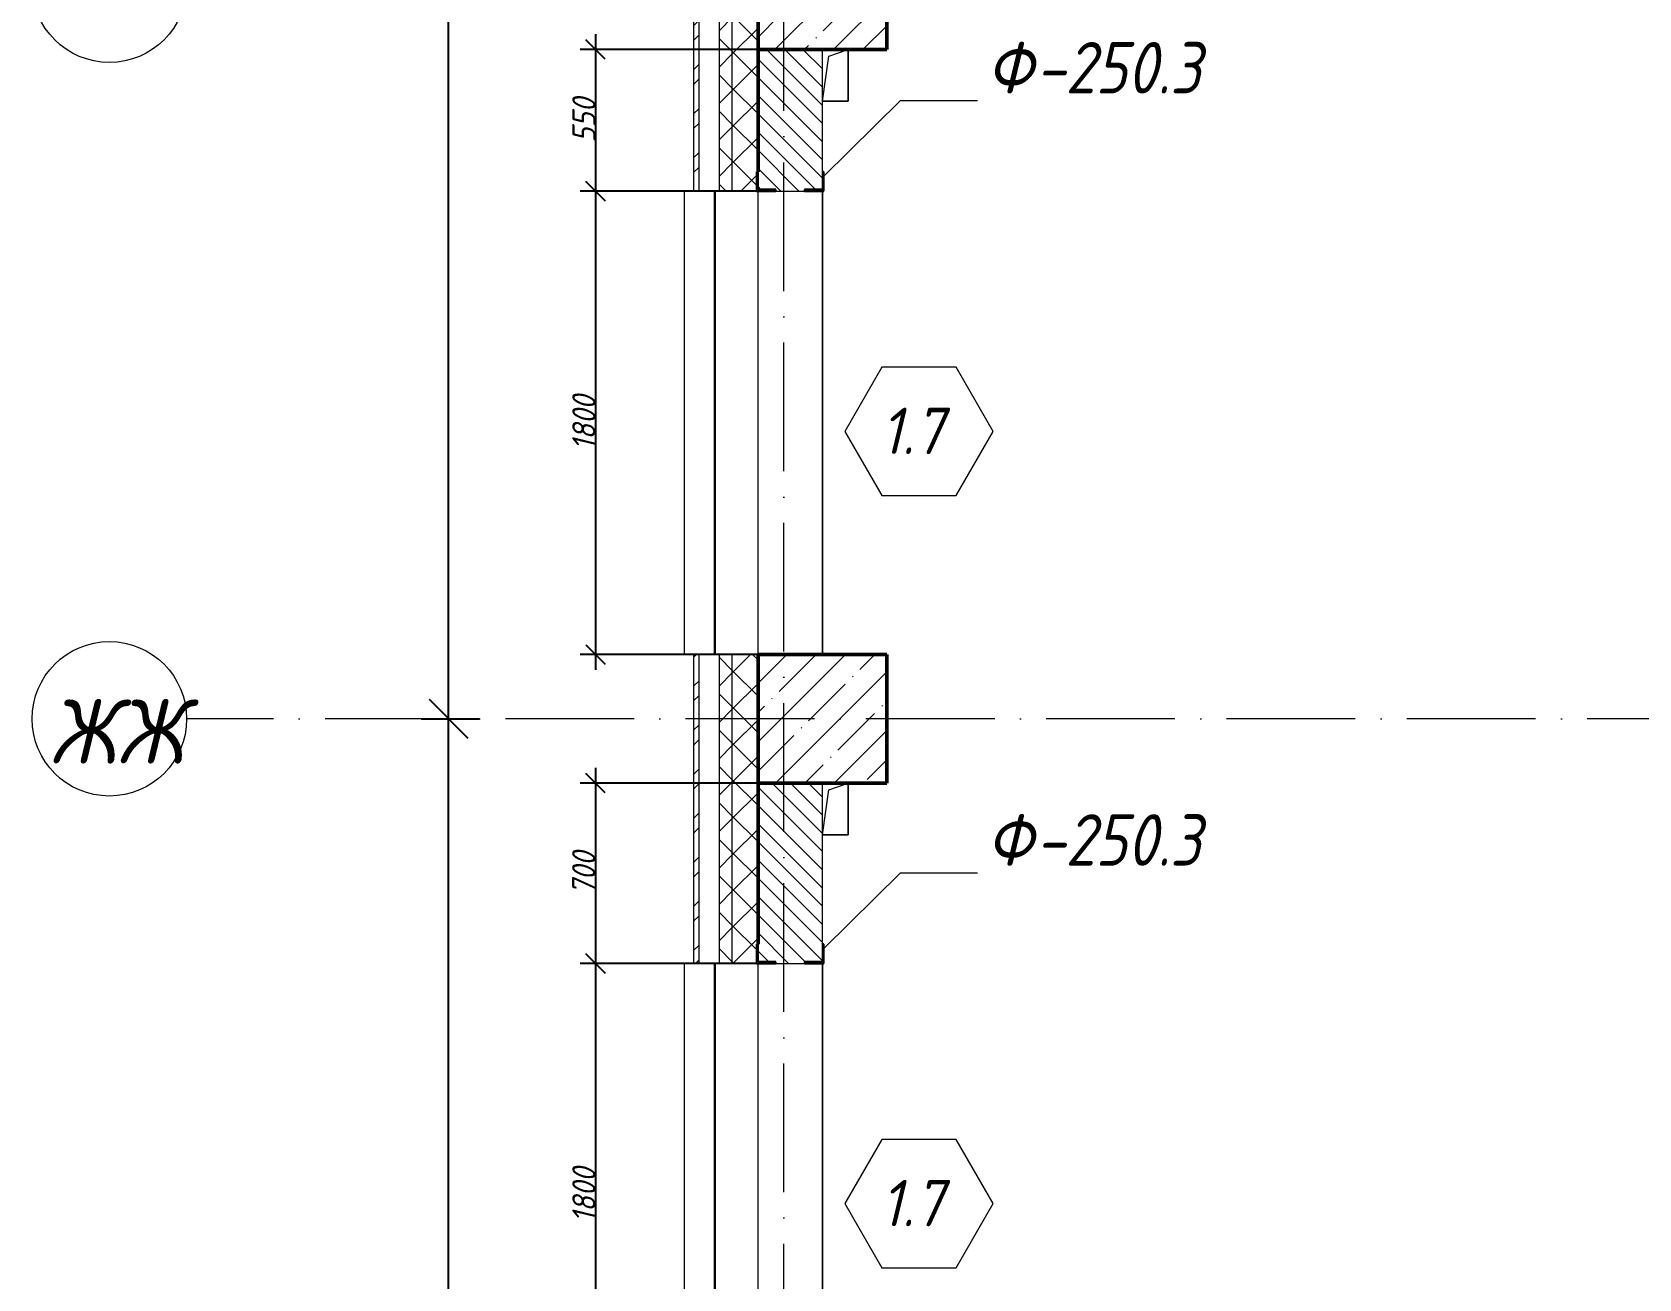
# Model space of a CAD drawing. Header units: millimetres. Extents: x -356862 to 418287, y 0 to 839748.
# Drawn here: x -180270 to -174030, y 601472 to 606315 of the extents above; entities that cross this region are included whole.
import ezdxf

# ---------------------------------------------------------------- set-up
doc = ezdxf.new("R2010")
doc.units = ezdxf.units.MM
doc.linetypes.add('50_200_ШТРИХ_1Т_ш5_п1_п1_', pattern=[700, 500, -100, 0, -100])
for name, color, linetype, lineweight in [('A-____-____-DIMS', 7, 'Continuous', 9), ('A-DOOR-____-IDEN', 7, 'Continuous', 9), ('A-DOOR-____-OTLN', 7, 'Continuous', 9), ('A-FLOR-____-OTLN', 7, 'Continuous', 9), ('A-GENM-____-IDEN', 7, 'Continuous', 9), ('A-GENM-____-MCUT', 7, 'Continuous', 25), ('A-GENM-____-OTLN', 7, 'Continuous', 9), ('A-GENM-____-OTLN-1', 7, 'Continuous', 25), ('A-GLAZ-____-OTLN', 7, 'Continuous', 9), ('A-WALL-____-MCUT', 7, 'Continuous', 13), ('A-WALL-____-MCUT-1', 7, 'Continuous', 9), ('A-WALL-____-MCUT-2', 7, 'Continuous', 50), ('A-WALL-____-OTLN', 7, 'Continuous', 9), ('A-WALL-____-PATT-1', 7, 'Continuous', 9), ('S-COLS-____-MCUT', 7, 'Continuous', 50), ('S-COLS-____-OTLN', 7, 'Continuous', 9), ('S-GRID-____-IDEN', 7, 'Continuous', 9), ('S-GRID-____-OTLN-1', 7, '50_200_ШТРИХ_1Т_ш5_п1_п1_', 9)]:
    doc.layers.add(name, color=color, linetype=linetype, lineweight=lineweight)
for name, color, linetype, lineweight, true_color in [('A-DOOR-____-OTLN-1', 7, 'Continuous', 9, 0xffffff), ('A-WALL-____-MCUT-7', 7, 'Continuous', 9, 0x000000), ('A-WALL-____-PATT-2', 7, 'Continuous', 9, 0x787878), ('A-WALL-FNSH-MCUT-3', 7, 'Continuous', 9, 0x000000)]:
    doc.layers.add(name, color=color, linetype=linetype, lineweight=lineweight, true_color=true_color)
doc.styles.add('ISOCPEUR_I', font='isocpeui.ttf', dxfattribs={"width": 0.9, "height": 2.5})
doc.styles.add('ISOCPEUR_I_12', font='isocpeui.ttf', dxfattribs={"width": 0.9, "height": 180})
doc.styles.add('ISOCPEUR_I_14', font='isocpeui.ttf', dxfattribs={"width": 0.9, "height": 180})
doc.styles.add('ISOCPEUR_I_2', font='isocpeui.ttf', dxfattribs={"width": 0.85, "height": 2.3})
doc.styles.add('ISOCPEUR_I_7', font='isocpeui.ttf', dxfattribs={"width": 0.9, "height": 90})
doc.dimstyles.new('ISO-1_8_0_9К_СРЕДНИЙ_Кладочные_2', dxfattribs={"dimscale": 304.8, "dimtxt": 89.638306, "dimasz": 0.246063, "dimexe": 0.19685, "dimexo": 0, "dimgap": 0, "dimtad": 1, "dimdec": 3, "dimrnd": 0.001, "dimdsep": 46, "dimtxsty": 'ISOCPEUR_I_7', "dimblk1": 'OBLIQUE', "dimblk2": 'OBLIQUE', "dimsah": 1, "dimcen": 0.09, "dimdle": 0.19685, "dimazin": 0, "dimtfac": 1, "dimtdec": 4, "dimtix": 1, "dimtmove": 1, "dimatfit": 3, "dimfxl": 1, "dimtvp": 1, "dimtolj": 1, "dimtzin": 0, "dimarcsym": 2})
doc.dimstyles.new('ISO-2_5_0_9К_БОЛЬШОЙ_ОСИ', dxfattribs={"dimscale": 304.8, "dimtxt": 248.995294, "dimasz": 0.492126, "dimexe": 0.393701, "dimexo": 0, "dimgap": 0, "dimtad": 1, "dimdec": 0, "dimzin": 0, "dimdsep": 46, "dimtxsty": 'ISOCPEUR_I', "dimblk1": 'OBLIQUE', "dimblk2": 'OBLIQUE', "dimsah": 1, "dimcen": 0.09, "dimdle": 0.393701, "dimazin": 0, "dimtfac": 1, "dimtdec": 4, "dimtix": 1, "dimtmove": 0, "dimatfit": 3, "dimfxl": 1, "dimtvp": 1, "dimtolj": 1, "dimtzin": 0, "dimarcsym": 2})
pattern_1 = [(135, (-175000.736, 544716.51), (-35.35534, -35.35534), [])]
pattern_2 = [(45, (-175000.74, 544716.51), (-70.71068, 70.71068), []), (135, (-175000.74, 544716.51), (-70.71068, -70.71068), [])]

# ---------------------------------------------------------------- blocks, each defined once
blk = doc.blocks.new('BSC_Колонна _Прямоугольная - 500х500-V38-АР1_Кладочный план 1 этажа в осях 1-64_Ю-ЯЯ')
at = {"layer": 'S-COLS-____-OTLN'}
h = blk.add_hatch(dxfattribs=at)
h.set_pattern_fill('FP_37', color=256, style=0, pattern_type=2)
h.set_pattern_definition([(45, (2200, -61781.04), (-114.04925, 114.04925), []), (45, (2314.05, -61781.04), (-114.04925, 114.04925), [201.613, -40.323, 3.353, -36.97])])
h.paths.add_polyline_path([(-250, -250), (250, -250), (250, 250), (-250, 250)], flags=0)
at = {"layer": 'S-COLS-____-MCUT'}
for p, q in [((250, 250), (-250, 250)), ((-250, 250), (-250, -250)), ((250, -250), (250, 250)), ((-250, -250), (250, -250))]:
    blk.add_line(p, q, dxfattribs=at)
blk = doc.blocks.new('BSC_Колонна _Прямоугольная - 500х500-V71-АР1_Кладочный план 1 этажа в осях 1-64_Ю-ЯЯ')
at = {"layer": 'S-COLS-____-OTLN'}
h = blk.add_hatch(dxfattribs=at)
h.set_pattern_fill('FP_72', color=256, style=0, pattern_type=2)
h.set_pattern_definition([(45, (2200, -58931.04), (-114.04925, 114.04925), []), (45, (2314.05, -58931.04), (-114.04925, 114.04925), [201.613, -40.323, 3.353, -36.97])])
h.paths.add_polyline_path([(-250, -250), (250, -250), (250, 250), (-250, 250), (-250, -91.6)], flags=0)
at = {"layer": 'S-COLS-____-MCUT'}
for p, q in [((250, 250), (-250, 250)), ((-250, 250), (-250, -250)), ((250, -250), (250, 250)), ((-250, -250), (250, -250))]:
    blk.add_line(p, q, dxfattribs=at)
blk = doc.blocks.new('Проем_Дверь_Прямоугольный - 1800х2700h_оконные проемы-25805030-АР1_Кладочный план 1 этажа в осях 1-64_Ю-ЯЯ')
at = {"layer": 'A-DOOR-____-OTLN-1'}
for p, q in [((900, 125), (-900, 125)), ((900, -125), (-900, -125))]:
    blk.add_line(p, q, dxfattribs=at)
blk = doc.blocks.new('Фахверк_СКБ_Уголок - 250_2700-27497298-АР1_Кладочный план 1 этажа в осях 1-64_Ю-ЯЯ')
at = {"layer": 'A-GENM-____-MCUT'}
for p, q in [((200, 181), (125, 181)), ((125, 181), (125, 106)), ((131, 106), (131, 175)), ((131, 175), (200, 175)), ((200, 175), (200, 181)), ((125, 106), (131, 106)), ((131, -6), (125, -6)), ((125, -6), (125, -81)), ((131, -75), (131, -6)), ((125, -81), (200, -81)), ((200, -75), (131, -75)), ((200, -81), (200, -75))]:
    blk.add_line(p, q, dxfattribs=at)
blk = doc.blocks.new('AR_Отверстие прямоугольное _в плите_ - AR_Отверстие прямоугольное _в плите_-V221-АР1_Кладочный план 1 этажа в осях 1-64_Ю-ЯЯ')
at = {"layer": 'A-GENM-____-OTLN'}
for p, q in [((50, 100), (-50, 100)), ((-50, -100), (-25, 75)), ((-25, 75), (50, 100)), ((50, -100), (50, 100)), ((-50, -100), (50, -100))]:
    blk.add_line(p, q, dxfattribs=at)
blk = doc.blocks.new('Отлив_СКБ - Отлив витража_120_НВФ-31885689-АР1_Кладочный план 1 этажа в осях 1-64_Ю-ЯЯ')
at = {"layer": 'A-GLAZ-____-OTLN'}
for p, q in [((0, 83), (0, 120)), ((1800, 120), (0, 120)), ((1800, 120), (1800, 83)), ((0, 2), (1800, 2)), ((1800, 0), (0, 0))]:
    blk.add_line(p, q, dxfattribs=at)
blk = doc.blocks.new('Ось сетки - Круг_Ø6_00__ISO-2_5_0_9K_-25732049-АР1_Кладочный план 1 этажа в осях 1-64_Ю-ЯЯ')
at = {"layer": 'S-GRID-____-IDEN'}
blk.add_circle((0, 0), 3, dxfattribs=at)
blk = doc.blocks.new('_Oblique')
at = {"color": 0, "linetype": 'ByBlock', "lineweight": -2}
blk.add_line((-0.5, -0.5), (0.5, 0.5), dxfattribs=at)
blk = doc.blocks.new('*D11942')
at = {"layer": 'A-____-____-DIMS', "color": 0, "lineweight": -2, "transparency": 16777216}
for p, q in [((-178652.1, 599877.6), (-178652.1, 603767.6)), ((-178758.2, 603647.6), (-178532.1, 603647.6)), ((-178758.2, 599997.6), (-178532.1, 599997.6))]:
    blk.add_line(p, q, dxfattribs=at)
at = {"layer": 'Defpoints', "color": 0, "transparency": 16777216}
for p in [(-178758.2, 603647.6), (-178652.1, 603647.6), (-178758.2, 599997.6)]:
    blk.add_point(p, dxfattribs=at)
at = {"layer": 'A-____-____-DIMS', "color": 0, "lineweight": -2, "transparency": 16777216, "xscale": 150, "yscale": 150, "zscale": 150}
for p, rotation in [((-178652.1, 603647.6), 90), ((-178652.1, 599997.6), 270)]:
    blk.add_blockref('_Oblique', p, dxfattribs=dict(at, rotation=rotation))
at = {"layer": 'A-____-____-DIMS', "color": 0, "transparency": 16777216, "insert": (-178653.4, 601822.6), "char_height": 2.5, "width": 758.478, "attachment_point": 5, "rotation": 90, "style": 'ISOCPEUR_I'}
blk.add_mtext('\\A1;3650', dxfattribs=at)
blk = doc.blocks.new('*D11943')
at = {"layer": 'A-____-____-DIMS', "color": 0, "lineweight": -2, "transparency": 16777216}
for p, q in [((-178652.1, 603527.6), (-178652.1, 606617.6)), ((-178758.2, 606497.6), (-178532.1, 606497.6)), ((-178758.2, 603647.6), (-178532.1, 603647.6))]:
    blk.add_line(p, q, dxfattribs=at)
at = {"layer": 'Defpoints', "color": 0, "transparency": 16777216}
for p in [(-178758.2, 606497.6), (-178652.1, 606497.6), (-178758.2, 603647.6)]:
    blk.add_point(p, dxfattribs=at)
at = {"layer": 'A-____-____-DIMS', "color": 0, "lineweight": -2, "transparency": 16777216, "xscale": 150, "yscale": 150, "zscale": 150}
for p, rotation in [((-178652.1, 606497.6), 90), ((-178652.1, 603647.6), 270)]:
    blk.add_blockref('_Oblique', p, dxfattribs=dict(at, rotation=rotation))
at = {"layer": 'A-____-____-DIMS', "color": 0, "transparency": 16777216, "insert": (-178653.4, 605072.6), "char_height": 2.5, "width": 758.478, "attachment_point": 5, "rotation": 90, "style": 'ISOCPEUR_I'}
blk.add_mtext('\\A1;2850', dxfattribs=at)
blk = doc.blocks.new('Марка проема - марка проема-27336095-АР1_Кладочный план 1 этажа в осях 1-64_Ю-ЯЯ')
at = {"layer": 'A-DOOR-____-IDEN'}
for p, q in [((-1.439, 0.159), (-2.877, -2.333)), ((1.439, 0.159), (-1.439, 0.159)), ((2.877, -2.333), (1.439, 0.159)), ((-2.877, -2.333), (-1.439, -4.825)), ((1.439, -4.825), (2.877, -2.333)), ((-1.439, -4.825), (1.439, -4.825))]:
    blk.add_line(p, q, dxfattribs=at)
blk = doc.blocks.new('*D12191')
at = {"layer": 'A-____-____-DIMS', "color": 0, "lineweight": -2, "transparency": 16777216}
for p, q in [((-178081.9, 606307.6), (-178081.9, 605637.6)), ((-177450.7, 606247.6), (-178141.9, 606247.6)), ((-177456.7, 605697.6), (-178141.9, 605697.6))]:
    blk.add_line(p, q, dxfattribs=at)
at = {"layer": 'Defpoints', "color": 0, "transparency": 16777216}
for p in [(-177450.7, 606247.6), (-178081.9, 605697.6), (-177456.7, 605697.6)]:
    blk.add_point(p, dxfattribs=at)
at = {"layer": 'A-____-____-DIMS', "color": 0, "lineweight": -2, "transparency": 16777216, "xscale": 75, "yscale": 75, "zscale": 75}
for p, rotation in [((-178081.9, 606247.6), 90), ((-178081.9, 605697.6), 270)]:
    blk.add_blockref('_Oblique', p, dxfattribs=dict(at, rotation=rotation))
at = {"layer": 'A-____-____-DIMS', "color": 0, "transparency": 16777216, "insert": (-178126.9, 605972.6), "char_height": 90, "width": 409.578, "attachment_point": 5, "rotation": 90, "style": 'ISOCPEUR_I_7'}
blk.add_mtext('\\A1;550', dxfattribs=at)
blk = doc.blocks.new('*D12192')
at = {"layer": 'A-____-____-DIMS', "color": 0, "lineweight": -2, "transparency": 16777216}
for p, q in [((-178081.9, 605757.6), (-178081.9, 603837.6)), ((-177456.7, 605697.6), (-178141.9, 605697.6)), ((-177450.7, 603897.6), (-178141.9, 603897.6))]:
    blk.add_line(p, q, dxfattribs=at)
at = {"layer": 'Defpoints', "color": 0, "transparency": 16777216}
for p in [(-177456.7, 605697.6), (-178081.9, 603897.6), (-177450.7, 603897.6)]:
    blk.add_point(p, dxfattribs=at)
at = {"layer": 'A-____-____-DIMS', "color": 0, "lineweight": -2, "transparency": 16777216, "xscale": 75, "yscale": 75, "zscale": 75}
for p, rotation in [((-178081.9, 605697.6), 90), ((-178081.9, 603897.6), 270)]:
    blk.add_blockref('_Oblique', p, dxfattribs=dict(at, rotation=rotation))
at = {"layer": 'A-____-____-DIMS', "color": 0, "transparency": 16777216, "insert": (-178126.9, 604797.6), "char_height": 90, "width": 504.733, "attachment_point": 5, "rotation": 90, "style": 'ISOCPEUR_I_7'}
blk.add_mtext('\\A1;1800', dxfattribs=at)
blk = doc.blocks.new('*D12193')
at = {"layer": 'A-____-____-DIMS', "color": 0, "lineweight": -2, "transparency": 16777216}
for p, q in [((-178081.9, 603457.6), (-178081.9, 602637.6)), ((-177450.7, 603397.6), (-178141.9, 603397.6)), ((-177456.7, 602697.6), (-178141.9, 602697.6))]:
    blk.add_line(p, q, dxfattribs=at)
at = {"layer": 'Defpoints', "color": 0, "transparency": 16777216}
for p in [(-177450.7, 603397.6), (-178081.9, 602697.6), (-177456.7, 602697.6)]:
    blk.add_point(p, dxfattribs=at)
at = {"layer": 'A-____-____-DIMS', "color": 0, "lineweight": -2, "transparency": 16777216, "xscale": 75, "yscale": 75, "zscale": 75}
for p, rotation in [((-178081.9, 603397.6), 90), ((-178081.9, 602697.6), 270)]:
    blk.add_blockref('_Oblique', p, dxfattribs=dict(at, rotation=rotation))
at = {"layer": 'A-____-____-DIMS', "color": 0, "transparency": 16777216, "insert": (-178127.5, 603047.6), "char_height": 90, "width": 409.578, "attachment_point": 5, "rotation": 90, "style": 'ISOCPEUR_I_7'}
blk.add_mtext('\\A1;700', dxfattribs=at)
blk = doc.blocks.new('*D12194')
at = {"layer": 'A-____-____-DIMS', "color": 0, "lineweight": -2, "transparency": 16777216}
for p, q in [((-178081.9, 602757.6), (-178081.9, 600837.6)), ((-177456.7, 602697.6), (-178141.9, 602697.6)), ((-177456.7, 600897.6), (-178141.9, 600897.6))]:
    blk.add_line(p, q, dxfattribs=at)
at = {"layer": 'Defpoints', "color": 0, "transparency": 16777216}
for p in [(-177456.7, 602697.6), (-178081.9, 600897.6), (-177456.7, 600897.6)]:
    blk.add_point(p, dxfattribs=at)
at = {"layer": 'A-____-____-DIMS', "color": 0, "lineweight": -2, "transparency": 16777216, "xscale": 75, "yscale": 75, "zscale": 75}
for p, rotation in [((-178081.9, 602697.6), 90), ((-178081.9, 600897.6), 270)]:
    blk.add_blockref('_Oblique', p, dxfattribs=dict(at, rotation=rotation))
at = {"layer": 'A-____-____-DIMS', "color": 0, "transparency": 16777216, "insert": (-178126.9, 601797.6), "char_height": 90, "width": 504.733, "attachment_point": 5, "rotation": 90, "style": 'ISOCPEUR_I_7'}
blk.add_mtext('\\A1;1800', dxfattribs=at)

msp = doc.modelspace()

# ---------------------------------------------------------------- hatches: boundary and pattern name
at = {"layer": 'A-WALL-____-PATT-1'}
h = msp.add_hatch(dxfattribs=at)
h.set_pattern_fill('FP_6', color=256, style=0, pattern_type=2)
h.set_pattern_definition(pattern_1)
h.paths.add_polyline_path([(-177269.7357, 605697.5526), (-177269.7357, 605703.5526), (-177200.7357, 605703.5526), (-177200.7357, 606247.5526), (-177450.7357, 606247.5526), (-177450.7357, 605703.5526), (-177381.7357, 605703.5526), (-177381.7357, 605697.5526)], flags=0)
h = msp.add_hatch(dxfattribs=at)
h.set_pattern_fill('FP_6', color=256, style=0, pattern_type=2)
h.set_pattern_definition(pattern_1)
h.paths.add_polyline_path([(-177200.7357, 600397.5526), (-177200.7357, 600891.5526), (-177269.7357, 600891.5526), (-177269.7357, 600897.5526), (-177381.7357, 600897.5526), (-177381.7357, 600891.5526), (-177450.7357, 600891.5526), (-177450.7357, 600397.5526), (-177269.7357, 600397.5526)], flags=0)
h.paths.add_polyline_path([(-177381.7357, 602697.5526), (-177269.7357, 602697.5526), (-177269.7357, 602703.5526), (-177200.7357, 602703.5526), (-177200.7357, 603397.5526), (-177450.7357, 603397.5526), (-177450.7357, 602703.5526), (-177381.7357, 602703.5526)], flags=0)
at = {"layer": 'A-WALL-____-PATT-2'}
h = msp.add_hatch(dxfattribs=at)
h.set_pattern_fill('FP_3', color=256, style=0, pattern_type=2)
h.set_pattern_definition([(45, (-175000.74, 544716.51), (-85.53659, 85.53659), []), (45, (-174943.71, 544716.51), (-85.53659, 85.53659), [])])
h.paths.add_polyline_path([(-177680.7357, 599647.5526), (-177680.7357, 600897.5526), (-177700.7357, 600897.5526), (-177700.7357, 599647.5526)], flags=0)
h.paths.add_polyline_path([(-177700.7357, 602697.5526), (-177680.7357, 602697.5526), (-177680.7357, 603897.5526), (-177700.7357, 603897.5526), (-177700.7357, 603555.9544)], flags=0)
h.paths.add_polyline_path([(-177680.7357, 605697.5526), (-177680.7357, 606747.5526), (-177700.7357, 606747.5526), (-177700.7357, 605697.5526)], flags=0)
h.paths.add_polyline_path([(-177680.7357, 608547.5526), (-177680.7357, 609697.5526), (-177700.7357, 609697.5526), (-177700.7357, 608547.5526)], flags=0)
h.paths.add_polyline_path([(-177700.7357, 611497.5526), (-177680.7357, 611497.5526), (-177680.7357, 612647.5526), (-177700.7357, 612647.5526), (-177700.7357, 611628.3799)], flags=0)
h = msp.add_hatch(dxfattribs=at)
h.set_pattern_fill('FP_1', color=256, style=0, pattern_type=2)
h.set_pattern_definition(pattern_2)
h.paths.add_polyline_path([(-177550.7357, 599747.5526), (-177550.7357, 600897.5526), (-177600.7357, 600897.5526), (-177600.7357, 599747.5526)], flags=0)
h.paths.add_polyline_path([(-177600.7357, 602697.5526), (-177550.7357, 602697.5526), (-177550.7357, 603897.5526), (-177600.7357, 603897.5526), (-177600.7357, 602748.7118)], flags=0)
h.paths.add_polyline_path([(-177600.7357, 605697.5526), (-177550.7357, 605697.5526), (-177550.7357, 606747.5526), (-177600.7357, 606747.5526), (-177600.7357, 605977.682)], flags=0)
h.paths.add_polyline_path([(-177550.7357, 608547.5526), (-177550.7357, 609697.5526), (-177600.7357, 609697.5526), (-177600.7357, 608547.5526)], flags=0)
h.paths.add_polyline_path([(-177600.7357, 611497.5526), (-177550.7357, 611497.5526), (-177550.7357, 612397.5526), (-177600.7357, 612397.5526), (-177600.7357, 611628.3799)], flags=0)
h = msp.add_hatch(dxfattribs=at)
h.set_pattern_fill('FP_1', color=256, style=0, pattern_type=2)
h.set_pattern_definition(pattern_2)
h.paths.add_polyline_path([(-177550.7357, 599797.5526), (-177450.7357, 599797.5526), (-177450.7357, 600822.5526), (-177456.7357, 600822.5526), (-177456.7357, 600897.5526), (-177550.7357, 600897.5526), (-177550.7357, 600326.9842)], flags=0)
h.paths.add_polyline_path([(-177456.7357, 602697.5526), (-177456.7357, 602772.5526), (-177450.7357, 602772.5526), (-177450.7357, 603897.5526), (-177550.7357, 603897.5526), (-177550.7357, 602697.5526)], flags=0)
h.paths.add_polyline_path([(-177550.7357, 605697.5526), (-177456.7357, 605697.5526), (-177456.7357, 605772.5526), (-177450.7357, 605772.5526), (-177450.7357, 606747.5526), (-177550.7357, 606747.5526), (-177550.7357, 605977.682)], flags=0)
h.paths.add_polyline_path([(-177550.7357, 608547.5526), (-177456.7357, 608547.5526), (-177456.7357, 608622.5526), (-177450.7357, 608622.5526), (-177450.7357, 609622.5526), (-177456.7357, 609622.5526), (-177456.7357, 609697.5526), (-177550.7357, 609697.5526), (-177550.7357, 608553.5526)], flags=0)
h.paths.add_polyline_path([(-177550.7357, 611497.5526), (-177456.7357, 611497.5526), (-177456.7357, 611572.5526), (-177450.7357, 611572.5526), (-177450.7357, 612397.5526), (-177550.7357, 612397.5526), (-177550.7357, 611628.3799)], flags=0)

# ---------------------------------------------------------------- linework, layer by layer
at = {"layer": 'A-FLOR-____-OTLN'}
for p, q in [((-176950.7357, 606247.2051), (-177100.7357, 606247.2051)), ((-177100.7357, 606247.2051), (-177100.7357, 606047.2051)), ((-177100.7357, 606047.2051), (-177200.7357, 606047.2051)), ((-177200.7357, 603397.2051), (-177100.7357, 603397.2051)), ((-177100.7357, 603397.2051), (-177100.7357, 603197.2051)), ((-177100.7357, 603197.2051), (-177200.7357, 603197.2051))]:
    msp.add_line(p, q, dxfattribs=at)
at = {"layer": 'A-GENM-____-IDEN'}
for p, q in [((-177194.7357, 605755.8859), (-176896.9363, 606049.8557)), ((-176896.9363, 606049.8557), (-176599.1369, 606049.8557)), ((-177194.7357, 602755.8859), (-176896.9363, 603049.8557)), ((-176896.9363, 603049.8557), (-176599.1369, 603049.8557))]:
    msp.add_line(p, q, dxfattribs=at)
at = {"layer": 'A-WALL-____-MCUT'}
for p, q in [((-177680.7357, 606747.5526), (-177680.7357, 605697.5526)), ((-177680.7357, 605697.5526), (-177456.7357, 605697.5526)), ((-177450.7357, 603897.5526), (-177680.7357, 603897.5526)), ((-177680.7357, 603897.5526), (-177680.7357, 602697.5526)), ((-177680.7357, 602697.5526), (-177456.7357, 602697.5526))]:
    msp.add_line(p, q, dxfattribs=at)
at = {"layer": 'A-WALL-____-MCUT-1'}
for p, q in [((-177200.7357, 605772.5526), (-177200.7357, 606247.5526)), ((-177381.7357, 605697.5526), (-177269.7357, 605697.5526)), ((-177200.7357, 602772.5526), (-177200.7357, 603397.5526)), ((-177381.7357, 602697.5526), (-177269.7357, 602697.5526))]:
    msp.add_line(p, q, dxfattribs=at)
at = {"layer": 'A-WALL-____-MCUT-2'}
for p, q in [((-177450.7357, 606247.5526), (-177450.7357, 605772.5526)), ((-177450.7357, 603397.5526), (-177450.7357, 602772.5526))]:
    msp.add_line(p, q, dxfattribs=at)
at = {"layer": 'A-WALL-____-MCUT-7'}
for p, q in [((-177600.7357, 605697.5526), (-177600.7357, 606747.5526)), ((-177550.7357, 605697.5526), (-177550.7357, 606747.5526)), ((-177600.7357, 602697.5526), (-177600.7357, 603897.5526)), ((-177550.7357, 602697.5526), (-177550.7357, 603897.5526))]:
    msp.add_line(p, q, dxfattribs=at)
at = {"layer": 'A-WALL-____-OTLN'}
for p, q in [((-177450.7357, 603897.5526), (-177450.7357, 605697.5526)), ((-177200.7357, 605697.5526), (-177200.7357, 603897.5526)), ((-177450.7357, 600897.5526), (-177450.7357, 602697.5526)), ((-177200.7357, 602697.5526), (-177200.7357, 600897.5526))]:
    msp.add_line(p, q, dxfattribs=at)
at = {"layer": 'A-WALL-FNSH-MCUT-3'}
for p, q in [((-177700.7357, 606747.5526), (-177700.7357, 605697.5526)), ((-177700.7357, 605697.5526), (-177680.7357, 605697.5526)), ((-177700.7357, 603897.5526), (-177700.7357, 602697.5526)), ((-177680.7357, 603897.5526), (-177700.7357, 603897.5526)), ((-177700.7357, 602697.5526), (-177680.7357, 602697.5526))]:
    msp.add_line(p, q, dxfattribs=at)
at = {"layer": 'S-GRID-____-OTLN-1'}
for p, q in [((-177350.7357, 597608.0984), (-177350.7357, 635609.362)), ((-99520.6953, 603647.5526), (-179669.5059, 603647.5526))]:
    msp.add_line(p, q, dxfattribs=at)

# ---------------------------------------------------------------- block references
at = {"layer": 'A-DOOR-____-IDEN', "xscale": 99.99999999999993, "yscale": 99.99999999999993, "zscale": 99.99999999999993}
for p in [(-176825.7357, 604997.5526), (-176825.7357, 601997.5526)]:
    msp.add_blockref('Марка проема - марка проема-27336095-АР1_Кладочный план 1 этажа в осях 1-64_Ю-ЯЯ', p, dxfattribs=at)
at = {"layer": 'A-DOOR-____-OTLN', "rotation": 269.9999999999999}
for p in [(-177325.7357, 604797.5526), (-177325.7357, 601797.5526)]:
    msp.add_blockref('Проем_Дверь_Прямоугольный - 1800х2700h_оконные проемы-25805030-АР1_Кладочный план 1 этажа в осях 1-64_Ю-ЯЯ', p, dxfattribs=at)
at = {"layer": 'A-GENM-____-OTLN'}
for p in [(-177150.7357, 606147.2051), (-177150.7357, 603297.2051)]:
    msp.add_blockref('AR_Отверстие прямоугольное _в плите_ - AR_Отверстие прямоугольное _в плите_-V221-АР1_Кладочный план 1 этажа в осях 1-64_Ю-ЯЯ', p, dxfattribs=at)
at = {"layer": 'A-GENM-____-OTLN-1', "rotation": 89.99999999999991}
for p in [(-177275.7357, 605572.5526), (-177275.7357, 602572.5526)]:
    msp.add_blockref('Фахверк_СКБ_Уголок - 250_2700-27497298-АР1_Кладочный план 1 этажа в осях 1-64_Ю-ЯЯ', p, dxfattribs=at)
at = {"layer": 'A-GLAZ-____-OTLN', "rotation": 90}
for p in [(-177617.7357, 603897.5526), (-177617.7357, 600897.5526)]:
    msp.add_blockref('Отлив_СКБ - Отлив витража_120_НВФ-31885689-АР1_Кладочный план 1 этажа в осях 1-64_Ю-ЯЯ', p, dxfattribs=at)
at = {"layer": 'S-COLS-____-OTLN'}
for name, p in [('BSC_Колонна _Прямоугольная - 500х500-V38-АР1_Кладочный план 1 этажа в осях 1-64_Ю-ЯЯ', (-177200.7357, 606497.5526)), ('BSC_Колонна _Прямоугольная - 500х500-V71-АР1_Кладочный план 1 этажа в осях 1-64_Ю-ЯЯ', (-177200.7357, 603647.5526))]:
    msp.add_blockref(name, p, dxfattribs=at)
at = {"layer": 'S-GRID-____-IDEN', "xscale": 99.99999999999993, "yscale": 99.99999999999993, "zscale": 99.99999999999993, "rotation": 89.9999999999998}
for p in [(-179969.5059, 606497.5526), (-179969.5059, 603647.5526)]:
    msp.add_blockref('Ось сетки - Круг_Ø6_00__ISO-2_5_0_9K_-25732049-АР1_Кладочный план 1 этажа в осях 1-64_Ю-ЯЯ', p, dxfattribs=at)

# ---------------------------------------------------------------- texts
at = {"layer": 'A-DOOR-____-IDEN', "char_height": 180, "width": 310.253062, "attachment_point": 1, "style": 'ISOCPEUR_I_14'}
for insert in [(-176973.5248, 604856.3721), (-176973.5248, 601856.3721)]:
    msp.add_mtext('1.7', dxfattribs=dict(at, insert=insert))
at = {"layer": 'A-GENM-____-IDEN', "char_height": 200, "attachment_point": 1, "style": 'ISOCPEUR_I_2'}
for s, insert, width in [('\\fISOCPEUR|b0|i1|c204|p34|;\\W.9;Ф', (-176563.6936, 606276.9718), 230.886), ('-250.3', (-176373.1936, 606276.9718), 865.8225), ('\\fISOCPEUR|b0|i1|c204|p34|;\\W.9;Ф', (-176563.6936, 603276.9718), 230.886), ('-250.3', (-176373.1936, 603276.9718), 865.8225)]:
    msp.add_mtext(s, dxfattribs=dict(at, insert=insert, width=width))
at = {"layer": 'S-GRID-____-IDEN', "insert": (-180202.2764, 603723.6284), "char_height": 250, "width": 562.784625, "attachment_point": 1, "style": 'ISOCPEUR_I_12'}
msp.add_mtext('ЖЖ', dxfattribs=at)

# ---------------------------------------------------------------- dimensions: what is measured, and where the dimension line sits
at = {"layer": 'A-____-____-DIMS'}
for base, p1, p2, dimstyle, override, picture, middle in [((-178652.1313, 606497.5526), (-178758.1973, 603647.5526), (-178758.1973, 606497.5526), 'ISO-2_5_0_9К_БОЛЬШОЙ_ОСИ', {"dimpost": '<>', "dimfxl": 2850}, '*D11943', (-178653.3813, 605072.5526)), ((-178081.9076, 605697.5526), (-177450.7357, 606247.5526), (-177456.7357, 605697.5526), 'ISO-1_8_0_9К_СРЕДНИЙ_Кладочные_2', {"dimpost": '<>', "dimfxl": 550.032726}, '*D12191', (-178126.9076, 605972.5526)), ((-178081.9076, 603897.5526), (-177456.7357, 605697.5526), (-177450.7357, 603897.5526), 'ISO-1_8_0_9К_СРЕДНИЙ_Кладочные_2', {"dimpost": '<>', "dimfxl": 1800.01}, '*D12192', (-178126.9076, 604797.5526)), ((-178652.1313, 603647.5526), (-178758.1973, 599997.5526), (-178758.1973, 603647.5526), 'ISO-2_5_0_9К_БОЛЬШОЙ_ОСИ', {"dimpost": '<>', "dimfxl": 3650}, '*D11942', (-178653.3813, 601822.5526)), ((-178081.9076, 602697.5526), (-177450.7357, 603397.5526), (-177456.7357, 602697.5526), 'ISO-1_8_0_9К_СРЕДНИЙ_Кладочные_2', {"dimpost": '<>', "dimfxl": 700.025714}, '*D12193', (-178127.4871, 603047.5526)), ((-178081.9076, 600897.5526), (-177456.7357, 602697.5526), (-177456.7357, 600897.5526), 'ISO-1_8_0_9К_СРЕДНИЙ_Кладочные_2', {"dimpost": '<>', "dimfxl": 1800}, '*D12194', (-178126.9076, 601797.5526))]:
    dim = msp.add_linear_dim(base=base, p1=p1, p2=p2, angle=90, dimstyle=dimstyle, override=override, dxfattribs=at)
    dim.commit()
    dim.dimension.update_dxf_attribs({"geometry": picture, "text_midpoint": middle})

doc.saveas('drawing.dxf')
